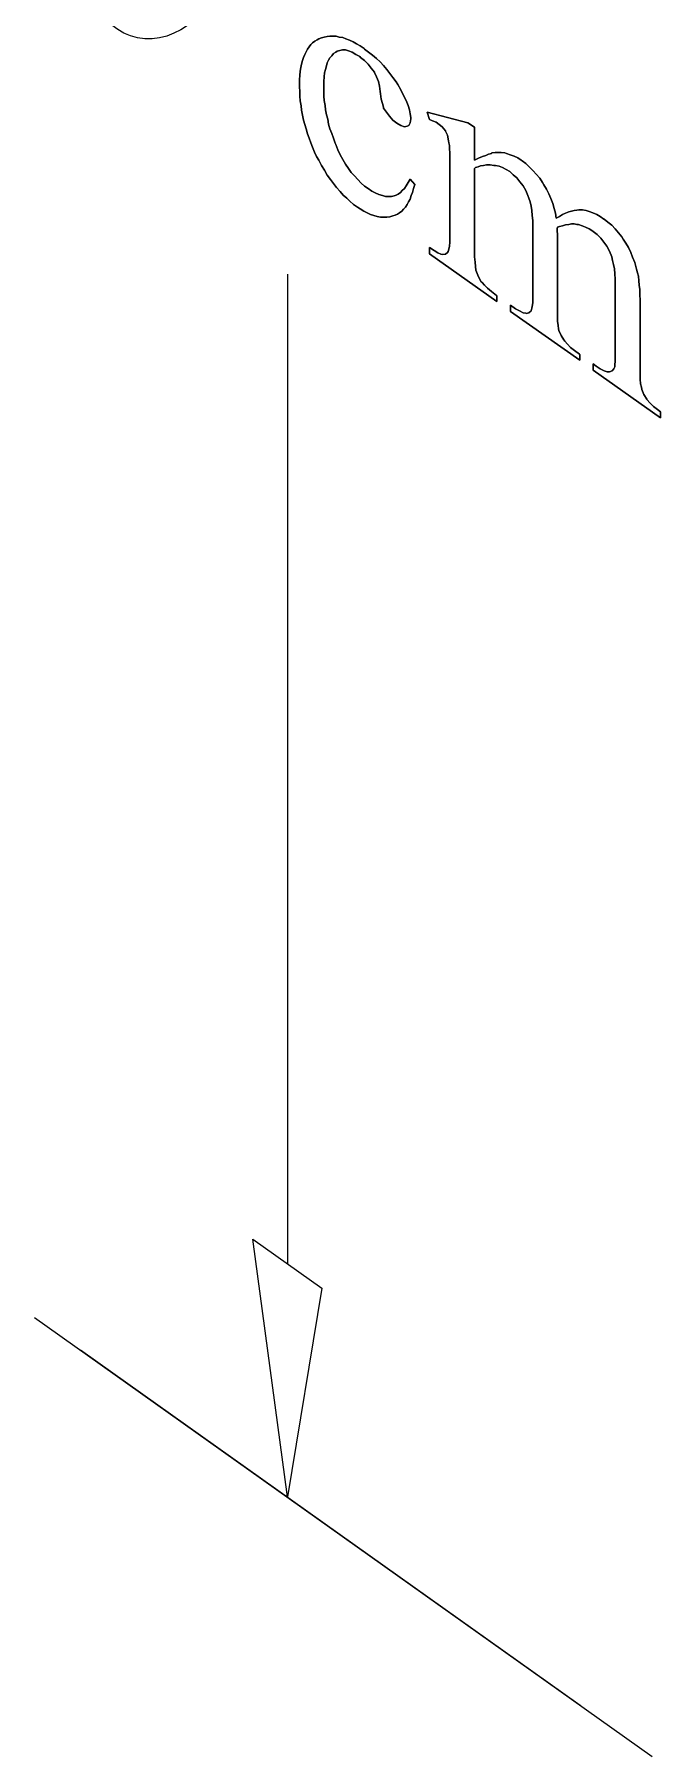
# Model space of a CAD drawing. Header units: inches. Extents: x -1482 to -895, y -39 to 122.
# Drawn here: x -1041.595 to -1041.25, y 23.675 to 24.623 of the extents above; entities that cross this region are included whole.
import ezdxf

# ---------------------------------------------------------------- set-up
doc = ezdxf.new("R2010")
doc.units = ezdxf.units.IN
doc.header["$MEASUREMENT"] = 0

msp = doc.modelspace()

# ---------------------------------------------------------------- linework, layer by layer
for p, q in [((-1041.44394, 24.61572), (-1041.44492, 24.6145)), ((-1041.44492, 24.6145), (-1041.44394, 24.61572)), ((-1041.44394, 24.61572), (-1041.44492, 24.6145)), ((-1041.44297, 24.61694), (-1041.44394, 24.61572)), ((-1041.44394, 24.61572), (-1041.44297, 24.61694)), ((-1041.44297, 24.61694), (-1041.44394, 24.61572)), ((-1041.44199, 24.61792), (-1041.44297, 24.61694)), ((-1041.44297, 24.61694), (-1041.44199, 24.61792)), ((-1041.44199, 24.61792), (-1041.44297, 24.61694)), ((-1041.44077, 24.6189), (-1041.44199, 24.61792)), ((-1041.44199, 24.61792), (-1041.44077, 24.6189)), ((-1041.44077, 24.6189), (-1041.44199, 24.61792)), ((-1041.43955, 24.61963), (-1041.44077, 24.6189)), ((-1041.44077, 24.6189), (-1041.43955, 24.61963)), ((-1041.43955, 24.61963), (-1041.44077, 24.6189)), ((-1041.43857, 24.62012), (-1041.43955, 24.61963)), ((-1041.43955, 24.61963), (-1041.43857, 24.62012)), ((-1041.43857, 24.62012), (-1041.43955, 24.61963)), ((-1041.4371, 24.62061), (-1041.43857, 24.62012)), ((-1041.43857, 24.62012), (-1041.4371, 24.62061)), ((-1041.4371, 24.62061), (-1041.43857, 24.62012)), ((-1041.43564, 24.62109), (-1041.4371, 24.62061)), ((-1041.4371, 24.62061), (-1041.43564, 24.62109)), ((-1041.43564, 24.62109), (-1041.4371, 24.62061)), ((-1041.43393, 24.62134), (-1041.43564, 24.62109)), ((-1041.43564, 24.62109), (-1041.43393, 24.62134)), ((-1041.43393, 24.62134), (-1041.43564, 24.62109)), ((-1041.43246, 24.62158), (-1041.43393, 24.62134)), ((-1041.43393, 24.62134), (-1041.43246, 24.62158)), ((-1041.43246, 24.62158), (-1041.43393, 24.62134)), ((-1041.43075, 24.62158), (-1041.43246, 24.62158)), ((-1041.43246, 24.62158), (-1041.43075, 24.62158)), ((-1041.43075, 24.62158), (-1041.43246, 24.62158)), ((-1041.42904, 24.62158), (-1041.43075, 24.62158)), ((-1041.43075, 24.62158), (-1041.42904, 24.62158)), ((-1041.42904, 24.62158), (-1041.43075, 24.62158)), ((-1041.42733, 24.62109), (-1041.42904, 24.62158)), ((-1041.42904, 24.62158), (-1041.42733, 24.62109)), ((-1041.42733, 24.62109), (-1041.42904, 24.62158)), ((-1041.42538, 24.62085), (-1041.42733, 24.62109)), ((-1041.42733, 24.62109), (-1041.42538, 24.62085)), ((-1041.42538, 24.62085), (-1041.42733, 24.62109)), ((-1041.42367, 24.62012), (-1041.42538, 24.62085)), ((-1041.42538, 24.62085), (-1041.42367, 24.62012)), ((-1041.42172, 24.61938), (-1041.42367, 24.62012)), ((-1041.42367, 24.62012), (-1041.42172, 24.61938)), ((-1041.41976, 24.61841), (-1041.42172, 24.61938)), ((-1041.42172, 24.61938), (-1041.41976, 24.61841)), ((-1041.41781, 24.61743), (-1041.41976, 24.61841)), ((-1041.41976, 24.61841), (-1041.41781, 24.61743)), ((-1041.41585, 24.61621), (-1041.41781, 24.61743)), ((-1041.41781, 24.61743), (-1041.41585, 24.61621)), ((-1041.41366, 24.61474), (-1041.41585, 24.61621)), ((-1041.41585, 24.61621), (-1041.41366, 24.61474)), ((-1041.4481, 24.60619), (-1041.44859, 24.60424)), ((-1041.44859, 24.60424), (-1041.4481, 24.60619)), ((-1041.44761, 24.60815), (-1041.4481, 24.60619)), ((-1041.4481, 24.60619), (-1041.44761, 24.60815)), ((-1041.44712, 24.60986), (-1041.44761, 24.60815)), ((-1041.44761, 24.60815), (-1041.44712, 24.60986)), ((-1041.44712, 24.60986), (-1041.44761, 24.60815)), ((-1041.44639, 24.61157), (-1041.44712, 24.60986)), ((-1041.44712, 24.60986), (-1041.44639, 24.61157)), ((-1041.44565, 24.61303), (-1041.44639, 24.61157)), ((-1041.44639, 24.61157), (-1041.44565, 24.61303)), ((-1041.44565, 24.61303), (-1041.44639, 24.61157)), ((-1041.44492, 24.6145), (-1041.44565, 24.61303)), ((-1041.44565, 24.61303), (-1041.44492, 24.6145)), ((-1041.44492, 24.6145), (-1041.44565, 24.61303)), ((-1041.43442, 24.60522), (-1041.43393, 24.60693)), ((-1041.43393, 24.60693), (-1041.43442, 24.60522)), ((-1041.43442, 24.60522), (-1041.43393, 24.60693)), ((-1041.43393, 24.60693), (-1041.4332, 24.60839)), ((-1041.4332, 24.60839), (-1041.43393, 24.60693)), ((-1041.43393, 24.60693), (-1041.4332, 24.60839)), ((-1041.4332, 24.60839), (-1041.43246, 24.60961)), ((-1041.43246, 24.60961), (-1041.4332, 24.60839)), ((-1041.4332, 24.60839), (-1041.43246, 24.60961)), ((-1041.43246, 24.60961), (-1041.43149, 24.61083)), ((-1041.43149, 24.61083), (-1041.43246, 24.60961)), ((-1041.43246, 24.60961), (-1041.43149, 24.61083)), ((-1041.43149, 24.61083), (-1041.43051, 24.61206)), ((-1041.43051, 24.61206), (-1041.43149, 24.61083)), ((-1041.43149, 24.61083), (-1041.43051, 24.61206)), ((-1041.43051, 24.61206), (-1041.42929, 24.61279)), ((-1041.42929, 24.61279), (-1041.43051, 24.61206)), ((-1041.43051, 24.61206), (-1041.42929, 24.61279)), ((-1041.42929, 24.61279), (-1041.42856, 24.61328)), ((-1041.42856, 24.61328), (-1041.42929, 24.61279)), ((-1041.42929, 24.61279), (-1041.42856, 24.61328)), ((-1041.42856, 24.61328), (-1041.42709, 24.61377)), ((-1041.42709, 24.61377), (-1041.42856, 24.61328)), ((-1041.42856, 24.61328), (-1041.42709, 24.61377)), ((-1041.42709, 24.61377), (-1041.42562, 24.61401)), ((-1041.42562, 24.61401), (-1041.42709, 24.61377)), ((-1041.42709, 24.61377), (-1041.42562, 24.61401)), ((-1041.42562, 24.61401), (-1041.42391, 24.61401)), ((-1041.42391, 24.61401), (-1041.42562, 24.61401)), ((-1041.42562, 24.61401), (-1041.42391, 24.61401)), ((-1041.42391, 24.61401), (-1041.4222, 24.61352)), ((-1041.4222, 24.61352), (-1041.42391, 24.61401)), ((-1041.42391, 24.61401), (-1041.4222, 24.61352)), ((-1041.4222, 24.61352), (-1041.42025, 24.61279)), ((-1041.42025, 24.61279), (-1041.4222, 24.61352)), ((-1041.42025, 24.61279), (-1041.4183, 24.61157)), ((-1041.4183, 24.61157), (-1041.42025, 24.61279)), ((-1041.4183, 24.61157), (-1041.4161, 24.61035)), ((-1041.4161, 24.61035), (-1041.4183, 24.61157)), ((-1041.4161, 24.61035), (-1041.41561, 24.60986)), ((-1041.41561, 24.60986), (-1041.4161, 24.61035)), ((-1041.4161, 24.61035), (-1041.41561, 24.60986)), ((-1041.41561, 24.60986), (-1041.41341, 24.60815)), ((-1041.41341, 24.60815), (-1041.41561, 24.60986)), ((-1041.41341, 24.6145), (-1041.41366, 24.61474)), ((-1041.41366, 24.61474), (-1041.41341, 24.6145)), ((-1041.41341, 24.6145), (-1041.41366, 24.61474)), ((-1041.41121, 24.61279), (-1041.41341, 24.6145)), ((-1041.41341, 24.6145), (-1041.41121, 24.61279)), ((-1041.41341, 24.60815), (-1041.41146, 24.60619)), ((-1041.41146, 24.60619), (-1041.41341, 24.60815)), ((-1041.41146, 24.60619), (-1041.40975, 24.604)), ((-1041.40975, 24.604), (-1041.41146, 24.60619)), ((-1041.40901, 24.61108), (-1041.41121, 24.61279)), ((-1041.41121, 24.61279), (-1041.40901, 24.61108)), ((-1041.40682, 24.60937), (-1041.40901, 24.61108)), ((-1041.40901, 24.61108), (-1041.40682, 24.60937)), ((-1041.40486, 24.60742), (-1041.40682, 24.60937)), ((-1041.40682, 24.60937), (-1041.40486, 24.60742)), ((-1041.40291, 24.60546), (-1041.40486, 24.60742)), ((-1041.40486, 24.60742), (-1041.40291, 24.60546)), ((-1041.4012, 24.60326), (-1041.40291, 24.60546)), ((-1041.40291, 24.60546), (-1041.4012, 24.60326)), ((-1041.44907, 24.59984), (-1041.44932, 24.59764)), ((-1041.44932, 24.59764), (-1041.44907, 24.59984)), ((-1041.44932, 24.59764), (-1041.44932, 24.59496)), ((-1041.44932, 24.59496), (-1041.44932, 24.59764)), ((-1041.44883, 24.60229), (-1041.44907, 24.59984)), ((-1041.44907, 24.59984), (-1041.44883, 24.60229)), ((-1041.44859, 24.60424), (-1041.44883, 24.60229)), ((-1041.44883, 24.60229), (-1041.44859, 24.60424)), ((-1041.44859, 24.60424), (-1041.44883, 24.60229)), ((-1041.43588, 24.59667), (-1041.43564, 24.59911)), ((-1041.43564, 24.59911), (-1041.43588, 24.59667)), ((-1041.43588, 24.59422), (-1041.43588, 24.59667)), ((-1041.43588, 24.59667), (-1041.43588, 24.59422)), ((-1041.43564, 24.59911), (-1041.43539, 24.60131)), ((-1041.43539, 24.60131), (-1041.43564, 24.59911)), ((-1041.43539, 24.60131), (-1041.43491, 24.60326)), ((-1041.43491, 24.60326), (-1041.43539, 24.60131)), ((-1041.43491, 24.60326), (-1041.43442, 24.60522)), ((-1041.43442, 24.60522), (-1041.43491, 24.60326)), ((-1041.40975, 24.604), (-1041.40804, 24.6018)), ((-1041.40804, 24.6018), (-1041.40975, 24.604)), ((-1041.40804, 24.6018), (-1041.40804, 24.60155)), ((-1041.40804, 24.60155), (-1041.40804, 24.6018)), ((-1041.40804, 24.6018), (-1041.40804, 24.60155)), ((-1041.40804, 24.60155), (-1041.40682, 24.59911)), ((-1041.40682, 24.59911), (-1041.40804, 24.60155)), ((-1041.40682, 24.59911), (-1041.40584, 24.59667)), ((-1041.40584, 24.59667), (-1041.40682, 24.59911)), ((-1041.40584, 24.59667), (-1041.40511, 24.59398)), ((-1041.40511, 24.59398), (-1041.40584, 24.59667)), ((-1041.39949, 24.60106), (-1041.4012, 24.60326)), ((-1041.4012, 24.60326), (-1041.39949, 24.60106)), ((-1041.39778, 24.59887), (-1041.39949, 24.60106)), ((-1041.39949, 24.60106), (-1041.39778, 24.59887)), ((-1041.39607, 24.59642), (-1041.39778, 24.59887)), ((-1041.39778, 24.59887), (-1041.39607, 24.59642)), ((-1041.39509, 24.59496), (-1041.39607, 24.59642)), ((-1041.39607, 24.59642), (-1041.39509, 24.59496)), ((-1041.44932, 24.59496), (-1041.44932, 24.59374)), ((-1041.44932, 24.59374), (-1041.44932, 24.59496)), ((-1041.44932, 24.59496), (-1041.44932, 24.59374)), ((-1041.44932, 24.59374), (-1041.44907, 24.59105)), ((-1041.44907, 24.59105), (-1041.44932, 24.59374)), ((-1041.44907, 24.59105), (-1041.44907, 24.58861)), ((-1041.44907, 24.58861), (-1041.44907, 24.59105)), ((-1041.44907, 24.58861), (-1041.44883, 24.58592)), ((-1041.44883, 24.58592), (-1041.44907, 24.58861)), ((-1041.43588, 24.59349), (-1041.43588, 24.59422)), ((-1041.43588, 24.59422), (-1041.43588, 24.59349)), ((-1041.43588, 24.59349), (-1041.43588, 24.59422)), ((-1041.43588, 24.59105), (-1041.43588, 24.59349)), ((-1041.43588, 24.59349), (-1041.43588, 24.59105)), ((-1041.43588, 24.58861), (-1041.43588, 24.59105)), ((-1041.43588, 24.59105), (-1041.43588, 24.58861)), ((-1041.43564, 24.58616), (-1041.43588, 24.58861)), ((-1041.43588, 24.58861), (-1041.43564, 24.58616)), ((-1041.40511, 24.59398), (-1041.40486, 24.59105)), ((-1041.40486, 24.59105), (-1041.40511, 24.59398)), ((-1041.40486, 24.59105), (-1041.40462, 24.58983)), ((-1041.40462, 24.58983), (-1041.40486, 24.59105)), ((-1041.40486, 24.59105), (-1041.40462, 24.58983)), ((-1041.40462, 24.58983), (-1041.40437, 24.5869)), ((-1041.40437, 24.5869), (-1041.40462, 24.58983)), ((-1041.40437, 24.5869), (-1041.40364, 24.58445)), ((-1041.40364, 24.58445), (-1041.40437, 24.5869)), ((-1041.39338, 24.59203), (-1041.39509, 24.59496)), ((-1041.39509, 24.59496), (-1041.39338, 24.59203)), ((-1041.39192, 24.58885), (-1041.39338, 24.59203)), ((-1041.39338, 24.59203), (-1041.39192, 24.58885)), ((-1041.39045, 24.58616), (-1041.39192, 24.58885)), ((-1041.39192, 24.58885), (-1041.39045, 24.58616)), ((-1041.44883, 24.58592), (-1041.44834, 24.58323)), ((-1041.44834, 24.58323), (-1041.44883, 24.58592)), ((-1041.44834, 24.58323), (-1041.4481, 24.58079)), ((-1041.4481, 24.58079), (-1041.44834, 24.58323)), ((-1041.4481, 24.58079), (-1041.44761, 24.5781)), ((-1041.44761, 24.5781), (-1041.4481, 24.58079)), ((-1041.44761, 24.5781), (-1041.44712, 24.57542)), ((-1041.44712, 24.57542), (-1041.44761, 24.5781)), ((-1041.43515, 24.58348), (-1041.43564, 24.58616)), ((-1041.43564, 24.58616), (-1041.43515, 24.58348)), ((-1041.43491, 24.58103), (-1041.43515, 24.58348)), ((-1041.43515, 24.58348), (-1041.43491, 24.58103)), ((-1041.43442, 24.57835), (-1041.43491, 24.58103)), ((-1041.43491, 24.58103), (-1041.43442, 24.57835)), ((-1041.43368, 24.57591), (-1041.43442, 24.57835)), ((-1041.43442, 24.57835), (-1041.43368, 24.57591)), ((-1041.40364, 24.58445), (-1041.40291, 24.5825)), ((-1041.40291, 24.5825), (-1041.40364, 24.58445)), ((-1041.40291, 24.5825), (-1041.40291, 24.58201)), ((-1041.40291, 24.58201), (-1041.40291, 24.5825)), ((-1041.40291, 24.5825), (-1041.40291, 24.58201)), ((-1041.40291, 24.58201), (-1041.40144, 24.57981)), ((-1041.40144, 24.57981), (-1041.40291, 24.58201)), ((-1041.40144, 24.57981), (-1041.39973, 24.57761)), ((-1041.39973, 24.57761), (-1041.40144, 24.57981)), ((-1041.39973, 24.57761), (-1041.39778, 24.57542)), ((-1041.39778, 24.57542), (-1041.39973, 24.57761)), ((-1041.38947, 24.58348), (-1041.39045, 24.58616)), ((-1041.39045, 24.58616), (-1041.38947, 24.58348)), ((-1041.38874, 24.58103), (-1041.38947, 24.58348)), ((-1041.38947, 24.58348), (-1041.38874, 24.58103)), ((-1041.38825, 24.57884), (-1041.38874, 24.58103)), ((-1041.38874, 24.58103), (-1041.38825, 24.57884)), ((-1041.38801, 24.57688), (-1041.38825, 24.57884)), ((-1041.38825, 24.57884), (-1041.38801, 24.57688)), ((-1041.38801, 24.57688), (-1041.38825, 24.57884)), ((-1041.3565, 24.57395), (-1041.37897, 24.57981)), ((-1041.37897, 24.57981), (-1041.3565, 24.57395)), ((-1041.37775, 24.57566), (-1041.37897, 24.57981)), ((-1041.37897, 24.57981), (-1041.37775, 24.57566)), ((-1041.44712, 24.57542), (-1041.44639, 24.57297)), ((-1041.44639, 24.57297), (-1041.44712, 24.57542)), ((-1041.44639, 24.57297), (-1041.44565, 24.57053)), ((-1041.44565, 24.57053), (-1041.44639, 24.57297)), ((-1041.44565, 24.57053), (-1041.44492, 24.56784)), ((-1041.44492, 24.56784), (-1041.44565, 24.57053)), ((-1041.44492, 24.56784), (-1041.44394, 24.5654)), ((-1041.44394, 24.5654), (-1041.44492, 24.56784)), ((-1041.4332, 24.57322), (-1041.43368, 24.57591)), ((-1041.43368, 24.57591), (-1041.4332, 24.57322)), ((-1041.43246, 24.57053), (-1041.4332, 24.57322)), ((-1041.4332, 24.57322), (-1041.43246, 24.57053)), ((-1041.43149, 24.56809), (-1041.43246, 24.57053)), ((-1041.43246, 24.57053), (-1041.43149, 24.56809)), ((-1041.43051, 24.5654), (-1041.43149, 24.56809)), ((-1041.43149, 24.56809), (-1041.43051, 24.5654)), ((-1041.39778, 24.57542), (-1041.39558, 24.57371)), ((-1041.39558, 24.57371), (-1041.39778, 24.57542)), ((-1041.39558, 24.57371), (-1041.39558, 24.57371)), ((-1041.39558, 24.57371), (-1041.39558, 24.57371)), ((-1041.39558, 24.57371), (-1041.39338, 24.57249)), ((-1041.39338, 24.57249), (-1041.39558, 24.57371)), ((-1041.39338, 24.57249), (-1041.39143, 24.57175)), ((-1041.39143, 24.57175), (-1041.39338, 24.57249)), ((-1041.39143, 24.57175), (-1041.38996, 24.572)), ((-1041.38996, 24.572), (-1041.39143, 24.57175)), ((-1041.39143, 24.57175), (-1041.38996, 24.572)), ((-1041.38996, 24.572), (-1041.38898, 24.57249)), ((-1041.38898, 24.57249), (-1041.38996, 24.572)), ((-1041.38996, 24.572), (-1041.38898, 24.57249)), ((-1041.38898, 24.57249), (-1041.38825, 24.57395)), ((-1041.38825, 24.57395), (-1041.38898, 24.57249)), ((-1041.38898, 24.57249), (-1041.38825, 24.57395)), ((-1041.38825, 24.57395), (-1041.38801, 24.57615)), ((-1041.38801, 24.57615), (-1041.38825, 24.57395)), ((-1041.38801, 24.57615), (-1041.38801, 24.57688)), ((-1041.38801, 24.57688), (-1041.38801, 24.57615)), ((-1041.38801, 24.57615), (-1041.38801, 24.57688)), ((-1041.37775, 24.57566), (-1041.37604, 24.57493)), ((-1041.37604, 24.57493), (-1041.37775, 24.57566)), ((-1041.37604, 24.57493), (-1041.37408, 24.5742)), ((-1041.37408, 24.5742), (-1041.37604, 24.57493)), ((-1041.37408, 24.5742), (-1041.37238, 24.57297)), ((-1041.37238, 24.57297), (-1041.37408, 24.5742)), ((-1041.37238, 24.57297), (-1041.37067, 24.57175)), ((-1041.37067, 24.57175), (-1041.37238, 24.57297)), ((-1041.37067, 24.57175), (-1041.36896, 24.56955)), ((-1041.36896, 24.56955), (-1041.37067, 24.57175)), ((-1041.36896, 24.56955), (-1041.36896, 24.56931)), ((-1041.36896, 24.56931), (-1041.36896, 24.56955)), ((-1041.36896, 24.56955), (-1041.36896, 24.56931)), ((-1041.36896, 24.56931), (-1041.36773, 24.56711)), ((-1041.36773, 24.56711), (-1041.36896, 24.56931)), ((-1041.35283, 24.57151), (-1041.3565, 24.57395)), ((-1041.3565, 24.57395), (-1041.35283, 24.57151)), ((-1041.35283, 24.55343), (-1041.35283, 24.57151)), ((-1041.35283, 24.57151), (-1041.35283, 24.55343)), ((-1041.44394, 24.5654), (-1041.44297, 24.56296)), ((-1041.44297, 24.56296), (-1041.44394, 24.5654)), ((-1041.44297, 24.56296), (-1041.44199, 24.56052)), ((-1041.44199, 24.56052), (-1041.44297, 24.56296)), ((-1041.44199, 24.56052), (-1041.44101, 24.55783)), ((-1041.44101, 24.55783), (-1041.44199, 24.56052)), ((-1041.42953, 24.56271), (-1041.43051, 24.5654)), ((-1041.43051, 24.5654), (-1041.42953, 24.56271)), ((-1041.42929, 24.56198), (-1041.42953, 24.56271)), ((-1041.42953, 24.56271), (-1041.42929, 24.56198)), ((-1041.42929, 24.56198), (-1041.42953, 24.56271)), ((-1041.42807, 24.55905), (-1041.42929, 24.56198)), ((-1041.42929, 24.56198), (-1041.42807, 24.55905)), ((-1041.42685, 24.55636), (-1041.42807, 24.55905)), ((-1041.42807, 24.55905), (-1041.42685, 24.55636)), ((-1041.36773, 24.56711), (-1041.36725, 24.56394)), ((-1041.36725, 24.56394), (-1041.36773, 24.56711)), ((-1041.36725, 24.56394), (-1041.367, 24.56296)), ((-1041.367, 24.56296), (-1041.36725, 24.56394)), ((-1041.36725, 24.56394), (-1041.367, 24.56296)), ((-1041.367, 24.56296), (-1041.36676, 24.56149)), ((-1041.36676, 24.56149), (-1041.367, 24.56296)), ((-1041.367, 24.56296), (-1041.36676, 24.56149)), ((-1041.36676, 24.56149), (-1041.36676, 24.55954)), ((-1041.36676, 24.55954), (-1041.36676, 24.56149)), ((-1041.36676, 24.56149), (-1041.36676, 24.55954)), ((-1041.36676, 24.55954), (-1041.36651, 24.55734)), ((-1041.36651, 24.55734), (-1041.36676, 24.55954)), ((-1041.44101, 24.55783), (-1041.43979, 24.55539)), ((-1041.43979, 24.55539), (-1041.44101, 24.55783)), ((-1041.43979, 24.55539), (-1041.43857, 24.55343)), ((-1041.43857, 24.55343), (-1041.43979, 24.55539)), ((-1041.43857, 24.55343), (-1041.4371, 24.5505)), ((-1041.4371, 24.5505), (-1041.43857, 24.55343)), ((-1041.4371, 24.5505), (-1041.43539, 24.54781)), ((-1041.43539, 24.54781), (-1041.4371, 24.5505)), ((-1041.42538, 24.55368), (-1041.42685, 24.55636)), ((-1041.42685, 24.55636), (-1041.42538, 24.55368)), ((-1041.42391, 24.55123), (-1041.42538, 24.55368)), ((-1041.42538, 24.55368), (-1041.42391, 24.55123)), ((-1041.4222, 24.54879), (-1041.42391, 24.55123)), ((-1041.42391, 24.55123), (-1041.4222, 24.54879)), ((-1041.42074, 24.54659), (-1041.4222, 24.54879)), ((-1041.4222, 24.54879), (-1041.42074, 24.54659)), ((-1041.36651, 24.55734), (-1041.36651, 24.5549)), ((-1041.36651, 24.5549), (-1041.36651, 24.55734)), ((-1041.36651, 24.5549), (-1041.36651, 24.55197)), ((-1041.36651, 24.55197), (-1041.36651, 24.5549)), ((-1041.36651, 24.55197), (-1041.36651, 24.54879)), ((-1041.36651, 24.54879), (-1041.36651, 24.55197)), ((-1041.36651, 24.54879), (-1041.36651, 24.54537)), ((-1041.36651, 24.54537), (-1041.36651, 24.54879)), ((-1041.35064, 24.55441), (-1041.35283, 24.55343)), ((-1041.35283, 24.55343), (-1041.35064, 24.55441)), ((-1041.35283, 24.55343), (-1041.35283, 24.55343)), ((-1041.35283, 24.54879), (-1041.35235, 24.54928)), ((-1041.35235, 24.54928), (-1041.35283, 24.54879)), ((-1041.35283, 24.54879), (-1041.35235, 24.54928)), ((-1041.35283, 24.50336), (-1041.35283, 24.54879)), ((-1041.35283, 24.54879), (-1041.35283, 24.50336)), ((-1041.35235, 24.54928), (-1041.35088, 24.54977)), ((-1041.35088, 24.54977), (-1041.35235, 24.54928)), ((-1041.35235, 24.54928), (-1041.35088, 24.54977)), ((-1041.35088, 24.54977), (-1041.34966, 24.55026)), ((-1041.34966, 24.55026), (-1041.35088, 24.54977)), ((-1041.35088, 24.54977), (-1041.34966, 24.55026)), ((-1041.34844, 24.55539), (-1041.35064, 24.55441)), ((-1041.35064, 24.55441), (-1041.34844, 24.55539)), ((-1041.34966, 24.55026), (-1041.34795, 24.5505)), ((-1041.34795, 24.5505), (-1041.34966, 24.55026)), ((-1041.34966, 24.55026), (-1041.34795, 24.5505)), ((-1041.34673, 24.55588), (-1041.34844, 24.55539)), ((-1041.34844, 24.55539), (-1041.34673, 24.55588)), ((-1041.34673, 24.55588), (-1041.34844, 24.55539)), ((-1041.34795, 24.5505), (-1041.34624, 24.55075)), ((-1041.34624, 24.55075), (-1041.34795, 24.5505)), ((-1041.34795, 24.5505), (-1041.34624, 24.55075)), ((-1041.34526, 24.55661), (-1041.34673, 24.55588)), ((-1041.34673, 24.55588), (-1041.34526, 24.55661)), ((-1041.34526, 24.55661), (-1041.34673, 24.55588)), ((-1041.34624, 24.55075), (-1041.34428, 24.55075)), ((-1041.34428, 24.55075), (-1041.34624, 24.55075)), ((-1041.34624, 24.55075), (-1041.34428, 24.55075)), ((-1041.34428, 24.55685), (-1041.34526, 24.55661)), ((-1041.34526, 24.55661), (-1041.34428, 24.55685)), ((-1041.34428, 24.55685), (-1041.34526, 24.55661)), ((-1041.34355, 24.5571), (-1041.34428, 24.55685)), ((-1041.34428, 24.55685), (-1041.34355, 24.5571)), ((-1041.34355, 24.5571), (-1041.34428, 24.55685)), ((-1041.34428, 24.55075), (-1041.34233, 24.5505)), ((-1041.34233, 24.5505), (-1041.34428, 24.55075)), ((-1041.34428, 24.55075), (-1041.34233, 24.5505)), ((-1041.34331, 24.55734), (-1041.34355, 24.5571)), ((-1041.34355, 24.5571), (-1041.34331, 24.55734)), ((-1041.34331, 24.55734), (-1041.34355, 24.5571)), ((-1041.3416, 24.55759), (-1041.34331, 24.55734)), ((-1041.34331, 24.55734), (-1041.3416, 24.55759)), ((-1041.3416, 24.55759), (-1041.34331, 24.55734)), ((-1041.34233, 24.5505), (-1041.34135, 24.5505)), ((-1041.34135, 24.5505), (-1041.34233, 24.5505)), ((-1041.34233, 24.5505), (-1041.34135, 24.5505)), ((-1041.33989, 24.55759), (-1041.3416, 24.55759)), ((-1041.3416, 24.55759), (-1041.33989, 24.55759)), ((-1041.33989, 24.55759), (-1041.3416, 24.55759)), ((-1041.34135, 24.5505), (-1041.3394, 24.55001)), ((-1041.3394, 24.55001), (-1041.34135, 24.5505)), ((-1041.33818, 24.55759), (-1041.33989, 24.55759)), ((-1041.33989, 24.55759), (-1041.33818, 24.55759)), ((-1041.33818, 24.55759), (-1041.33989, 24.55759)), ((-1041.3394, 24.55001), (-1041.33745, 24.54928)), ((-1041.33745, 24.54928), (-1041.3394, 24.55001)), ((-1041.33622, 24.55734), (-1041.33818, 24.55759)), ((-1041.33818, 24.55759), (-1041.33622, 24.55734)), ((-1041.33622, 24.55734), (-1041.33818, 24.55759)), ((-1041.33745, 24.54928), (-1041.33549, 24.5483)), ((-1041.33549, 24.5483), (-1041.33745, 24.54928)), ((-1041.33525, 24.5571), (-1041.33622, 24.55734)), ((-1041.33622, 24.55734), (-1041.33525, 24.5571)), ((-1041.33525, 24.5571), (-1041.33622, 24.55734)), ((-1041.33329, 24.55636), (-1041.33525, 24.5571)), ((-1041.33525, 24.5571), (-1041.33329, 24.55636)), ((-1041.33109, 24.55563), (-1041.33329, 24.55636)), ((-1041.33329, 24.55636), (-1041.33109, 24.55563)), ((-1041.32914, 24.55465), (-1041.33109, 24.55563)), ((-1041.33109, 24.55563), (-1041.32914, 24.55465)), ((-1041.32719, 24.55343), (-1041.32914, 24.55465)), ((-1041.32914, 24.55465), (-1041.32719, 24.55343)), ((-1041.3267, 24.55294), (-1041.32719, 24.55343)), ((-1041.32719, 24.55343), (-1041.3267, 24.55294)), ((-1041.3267, 24.55294), (-1041.32719, 24.55343)), ((-1041.32474, 24.55148), (-1041.3267, 24.55294)), ((-1041.3267, 24.55294), (-1041.32474, 24.55148)), ((-1041.32255, 24.54952), (-1041.32474, 24.55148)), ((-1041.32474, 24.55148), (-1041.32255, 24.54952)), ((-1041.32059, 24.54757), (-1041.32255, 24.54952)), ((-1041.32255, 24.54952), (-1041.32059, 24.54757)), ((-1041.43539, 24.54781), (-1041.43393, 24.54513)), ((-1041.43393, 24.54513), (-1041.43539, 24.54781)), ((-1041.43393, 24.54513), (-1041.43222, 24.54269)), ((-1041.43222, 24.54269), (-1041.43393, 24.54513)), ((-1041.43222, 24.54269), (-1041.43051, 24.54049)), ((-1041.43051, 24.54049), (-1041.43222, 24.54269)), ((-1041.43051, 24.54049), (-1041.4288, 24.53829)), ((-1041.4288, 24.53829), (-1041.43051, 24.54049)), ((-1041.41903, 24.54464), (-1041.42074, 24.54659)), ((-1041.42074, 24.54659), (-1041.41903, 24.54464)), ((-1041.41708, 24.54269), (-1041.41903, 24.54464)), ((-1041.41903, 24.54464), (-1041.41708, 24.54269)), ((-1041.41537, 24.54073), (-1041.41708, 24.54269)), ((-1041.41708, 24.54269), (-1041.41537, 24.54073)), ((-1041.41341, 24.53902), (-1041.41537, 24.54073)), ((-1041.41537, 24.54073), (-1041.41341, 24.53902)), ((-1041.39045, 24.53927), (-1041.39143, 24.5378)), ((-1041.39143, 24.5378), (-1041.39045, 24.53927)), ((-1041.38947, 24.54098), (-1041.39045, 24.53927)), ((-1041.39045, 24.53927), (-1041.38947, 24.54098)), ((-1041.38825, 24.54293), (-1041.38947, 24.54098)), ((-1041.38947, 24.54098), (-1041.38825, 24.54293)), ((-1041.38581, 24.54), (-1041.38825, 24.54293)), ((-1041.38825, 24.54293), (-1041.38581, 24.54)), ((-1041.38825, 24.54293), (-1041.38825, 24.54293)), ((-1041.38654, 24.5378), (-1041.38581, 24.54)), ((-1041.38581, 24.54), (-1041.38654, 24.5378)), ((-1041.38581, 24.54), (-1041.38581, 24.54)), ((-1041.36651, 24.54537), (-1041.36651, 24.51313)), ((-1041.36651, 24.51313), (-1041.36651, 24.54537)), ((-1041.33549, 24.5483), (-1041.33354, 24.54708)), ((-1041.33354, 24.54708), (-1041.33549, 24.5483)), ((-1041.33354, 24.54708), (-1041.33158, 24.54537)), ((-1041.33158, 24.54537), (-1041.33354, 24.54708)), ((-1041.33158, 24.54537), (-1041.32963, 24.54366)), ((-1041.32963, 24.54366), (-1041.33158, 24.54537)), ((-1041.32963, 24.54366), (-1041.32792, 24.54146)), ((-1041.32792, 24.54146), (-1041.32963, 24.54366)), ((-1041.32792, 24.54146), (-1041.32621, 24.53927)), ((-1041.32621, 24.53927), (-1041.32792, 24.54146)), ((-1041.32621, 24.53927), (-1041.32474, 24.53658)), ((-1041.32474, 24.53658), (-1041.32621, 24.53927)), ((-1041.31888, 24.54562), (-1041.32059, 24.54757)), ((-1041.32059, 24.54757), (-1041.31888, 24.54562)), ((-1041.31693, 24.54342), (-1041.31888, 24.54562)), ((-1041.31888, 24.54562), (-1041.31693, 24.54342)), ((-1041.31546, 24.54098), (-1041.31693, 24.54342)), ((-1041.31693, 24.54342), (-1041.31546, 24.54098)), ((-1041.31473, 24.53975), (-1041.31546, 24.54098)), ((-1041.31546, 24.54098), (-1041.31473, 24.53975)), ((-1041.31473, 24.53975), (-1041.31546, 24.54098)), ((-1041.31326, 24.53731), (-1041.31473, 24.53975)), ((-1041.31473, 24.53975), (-1041.31326, 24.53731)), ((-1041.4288, 24.53829), (-1041.42685, 24.53609)), ((-1041.42685, 24.53609), (-1041.4288, 24.53829)), ((-1041.42685, 24.53609), (-1041.42514, 24.53414)), ((-1041.42514, 24.53414), (-1041.42685, 24.53609)), ((-1041.42514, 24.53414), (-1041.42318, 24.53243)), ((-1041.42318, 24.53243), (-1041.42514, 24.53414)), ((-1041.42318, 24.53243), (-1041.42147, 24.53072)), ((-1041.42147, 24.53072), (-1041.42318, 24.53243)), ((-1041.42147, 24.53072), (-1041.41952, 24.52901)), ((-1041.41952, 24.52901), (-1041.42147, 24.53072)), ((-1041.41146, 24.5378), (-1041.41341, 24.53902)), ((-1041.41341, 24.53902), (-1041.41146, 24.5378)), ((-1041.4095, 24.53633), (-1041.41146, 24.5378)), ((-1041.41146, 24.5378), (-1041.4095, 24.53633)), ((-1041.40755, 24.53536), (-1041.4095, 24.53633)), ((-1041.4095, 24.53633), (-1041.40755, 24.53536)), ((-1041.40559, 24.53438), (-1041.40755, 24.53536)), ((-1041.40755, 24.53536), (-1041.40559, 24.53438)), ((-1041.40364, 24.53389), (-1041.40559, 24.53438)), ((-1041.40559, 24.53438), (-1041.40364, 24.53389)), ((-1041.40193, 24.5334), (-1041.40364, 24.53389)), ((-1041.40364, 24.53389), (-1041.40193, 24.5334)), ((-1041.40193, 24.5334), (-1041.40364, 24.53389)), ((-1041.40022, 24.5334), (-1041.40193, 24.5334)), ((-1041.40193, 24.5334), (-1041.40022, 24.5334)), ((-1041.40022, 24.5334), (-1041.40193, 24.5334)), ((-1041.39851, 24.5334), (-1041.40022, 24.5334)), ((-1041.40022, 24.5334), (-1041.39851, 24.5334)), ((-1041.39851, 24.5334), (-1041.40022, 24.5334)), ((-1041.39705, 24.53365), (-1041.39851, 24.5334)), ((-1041.39851, 24.5334), (-1041.39705, 24.53365)), ((-1041.39705, 24.53365), (-1041.39851, 24.5334)), ((-1041.39607, 24.53414), (-1041.39705, 24.53365)), ((-1041.39705, 24.53365), (-1041.39607, 24.53414)), ((-1041.39607, 24.53414), (-1041.39705, 24.53365)), ((-1041.39485, 24.53462), (-1041.39607, 24.53414)), ((-1041.39607, 24.53414), (-1041.39485, 24.53462)), ((-1041.39485, 24.53462), (-1041.39607, 24.53414)), ((-1041.39363, 24.5356), (-1041.39485, 24.53462)), ((-1041.39485, 24.53462), (-1041.39363, 24.5356)), ((-1041.39363, 24.5356), (-1041.39485, 24.53462)), ((-1041.39265, 24.53658), (-1041.39363, 24.5356)), ((-1041.39363, 24.5356), (-1041.39265, 24.53658)), ((-1041.39265, 24.53658), (-1041.39363, 24.5356)), ((-1041.39143, 24.5378), (-1041.39265, 24.53658)), ((-1041.39265, 24.53658), (-1041.39143, 24.5378)), ((-1041.38996, 24.52901), (-1041.38923, 24.53047)), ((-1041.38923, 24.53047), (-1041.38996, 24.52901)), ((-1041.38996, 24.52901), (-1041.38923, 24.53047)), ((-1041.38923, 24.53047), (-1041.38825, 24.53194)), ((-1041.38825, 24.53194), (-1041.38923, 24.53047)), ((-1041.38825, 24.53194), (-1041.38776, 24.53389)), ((-1041.38776, 24.53389), (-1041.38825, 24.53194)), ((-1041.38776, 24.53389), (-1041.38703, 24.5356)), ((-1041.38703, 24.5356), (-1041.38776, 24.53389)), ((-1041.38703, 24.5356), (-1041.38654, 24.5378)), ((-1041.38654, 24.5378), (-1041.38703, 24.5356)), ((-1041.32474, 24.53658), (-1041.32352, 24.53389)), ((-1041.32352, 24.53389), (-1041.32474, 24.53658)), ((-1041.32352, 24.53389), (-1041.32303, 24.53243)), ((-1041.32303, 24.53243), (-1041.32352, 24.53389)), ((-1041.32352, 24.53389), (-1041.32303, 24.53243)), ((-1041.32303, 24.53243), (-1041.3223, 24.53047)), ((-1041.3223, 24.53047), (-1041.32303, 24.53243)), ((-1041.3223, 24.53047), (-1041.32181, 24.52803)), ((-1041.32181, 24.52803), (-1041.3223, 24.53047)), ((-1041.31204, 24.53487), (-1041.31326, 24.53731)), ((-1041.31326, 24.53731), (-1041.31204, 24.53487)), ((-1041.31082, 24.53218), (-1041.31204, 24.53487)), ((-1041.31204, 24.53487), (-1041.31082, 24.53218)), ((-1041.30984, 24.5295), (-1041.31082, 24.53218)), ((-1041.31082, 24.53218), (-1041.30984, 24.5295)), ((-1041.41952, 24.52901), (-1041.41732, 24.52754)), ((-1041.41732, 24.52754), (-1041.41952, 24.52901)), ((-1041.41732, 24.52754), (-1041.41585, 24.52656)), ((-1041.41585, 24.52656), (-1041.41732, 24.52754)), ((-1041.41585, 24.52656), (-1041.4139, 24.52534)), ((-1041.4139, 24.52534), (-1041.41585, 24.52656)), ((-1041.4139, 24.52534), (-1041.41195, 24.52437)), ((-1041.41195, 24.52437), (-1041.4139, 24.52534)), ((-1041.41195, 24.52437), (-1041.41024, 24.52339)), ((-1041.41024, 24.52339), (-1041.41195, 24.52437)), ((-1041.41024, 24.52339), (-1041.40828, 24.5229)), ((-1041.40828, 24.5229), (-1041.41024, 24.52339)), ((-1041.40828, 24.5229), (-1041.40657, 24.52241)), ((-1041.40657, 24.52241), (-1041.40828, 24.5229)), ((-1041.40828, 24.5229), (-1041.40657, 24.52241)), ((-1041.40657, 24.52241), (-1041.40462, 24.52192)), ((-1041.40462, 24.52192), (-1041.40657, 24.52241)), ((-1041.40462, 24.52192), (-1041.40291, 24.52192)), ((-1041.40291, 24.52192), (-1041.40462, 24.52192)), ((-1041.40462, 24.52192), (-1041.40291, 24.52192)), ((-1041.40291, 24.52192), (-1041.4012, 24.52192)), ((-1041.4012, 24.52192), (-1041.40291, 24.52192)), ((-1041.40291, 24.52192), (-1041.4012, 24.52192)), ((-1041.4012, 24.52192), (-1041.39949, 24.52217)), ((-1041.39949, 24.52217), (-1041.4012, 24.52192)), ((-1041.4012, 24.52192), (-1041.39949, 24.52217)), ((-1041.39949, 24.52217), (-1041.39778, 24.52266)), ((-1041.39778, 24.52266), (-1041.39949, 24.52217)), ((-1041.39949, 24.52217), (-1041.39778, 24.52266)), ((-1041.39778, 24.52266), (-1041.39656, 24.52314)), ((-1041.39656, 24.52314), (-1041.39778, 24.52266)), ((-1041.39778, 24.52266), (-1041.39656, 24.52314)), ((-1041.39656, 24.52314), (-1041.39534, 24.52363)), ((-1041.39534, 24.52363), (-1041.39656, 24.52314)), ((-1041.39656, 24.52314), (-1041.39534, 24.52363)), ((-1041.39534, 24.52363), (-1041.39411, 24.52437)), ((-1041.39411, 24.52437), (-1041.39534, 24.52363)), ((-1041.39534, 24.52363), (-1041.39411, 24.52437)), ((-1041.39411, 24.52437), (-1041.39289, 24.52534)), ((-1041.39289, 24.52534), (-1041.39411, 24.52437)), ((-1041.39411, 24.52437), (-1041.39289, 24.52534)), ((-1041.39289, 24.52534), (-1041.39192, 24.52632)), ((-1041.39192, 24.52632), (-1041.39289, 24.52534)), ((-1041.39289, 24.52534), (-1041.39192, 24.52632)), ((-1041.39192, 24.52632), (-1041.39094, 24.52754)), ((-1041.39094, 24.52754), (-1041.39192, 24.52632)), ((-1041.39192, 24.52632), (-1041.39094, 24.52754)), ((-1041.39094, 24.52754), (-1041.38996, 24.52901)), ((-1041.38996, 24.52901), (-1041.39094, 24.52754)), ((-1041.32181, 24.52803), (-1041.32132, 24.52559)), ((-1041.32132, 24.52559), (-1041.32181, 24.52803)), ((-1041.32132, 24.52559), (-1041.32108, 24.5229)), ((-1041.32108, 24.5229), (-1041.32132, 24.52559)), ((-1041.32108, 24.5229), (-1041.32084, 24.52021)), ((-1041.32084, 24.52021), (-1041.32108, 24.5229)), ((-1041.32084, 24.52021), (-1041.32084, 24.51704)), ((-1041.32084, 24.51704), (-1041.32084, 24.52021)), ((-1041.30911, 24.52681), (-1041.30984, 24.5295)), ((-1041.30984, 24.5295), (-1041.30911, 24.52681)), ((-1041.30838, 24.52412), (-1041.30911, 24.52681)), ((-1041.30911, 24.52681), (-1041.30838, 24.52412)), ((-1041.30789, 24.52143), (-1041.30838, 24.52412)), ((-1041.30838, 24.52412), (-1041.30789, 24.52143)), ((-1041.30618, 24.52241), (-1041.30789, 24.52143)), ((-1041.30789, 24.52143), (-1041.30618, 24.52241)), ((-1041.30447, 24.52339), (-1041.30618, 24.52241)), ((-1041.30618, 24.52241), (-1041.30447, 24.52339)), ((-1041.30276, 24.52412), (-1041.30447, 24.52339)), ((-1041.30447, 24.52339), (-1041.30276, 24.52412)), ((-1041.30105, 24.52485), (-1041.30276, 24.52412)), ((-1041.30276, 24.52412), (-1041.30105, 24.52485)), ((-1041.29958, 24.52534), (-1041.30105, 24.52485)), ((-1041.30105, 24.52485), (-1041.29958, 24.52534)), ((-1041.29958, 24.52534), (-1041.30105, 24.52485)), ((-1041.29812, 24.52559), (-1041.29958, 24.52534)), ((-1041.29958, 24.52534), (-1041.29812, 24.52559)), ((-1041.29812, 24.52559), (-1041.29958, 24.52534)), ((-1041.29665, 24.52583), (-1041.29812, 24.52559)), ((-1041.29812, 24.52559), (-1041.29665, 24.52583)), ((-1041.29665, 24.52583), (-1041.29812, 24.52559)), ((-1041.29543, 24.52608), (-1041.29665, 24.52583)), ((-1041.29665, 24.52583), (-1041.29543, 24.52608)), ((-1041.29543, 24.52608), (-1041.29665, 24.52583)), ((-1041.29421, 24.52608), (-1041.29543, 24.52608)), ((-1041.29543, 24.52608), (-1041.29421, 24.52608)), ((-1041.29421, 24.52608), (-1041.29543, 24.52608)), ((-1041.29348, 24.52608), (-1041.29421, 24.52608)), ((-1041.29421, 24.52608), (-1041.29348, 24.52608)), ((-1041.29348, 24.52608), (-1041.29421, 24.52608)), ((-1041.29152, 24.52559), (-1041.29348, 24.52608)), ((-1041.29348, 24.52608), (-1041.29152, 24.52559)), ((-1041.28981, 24.5251), (-1041.29152, 24.52559)), ((-1041.29152, 24.52559), (-1041.28981, 24.5251)), ((-1041.28981, 24.5251), (-1041.29152, 24.52559)), ((-1041.28786, 24.52437), (-1041.28981, 24.5251)), ((-1041.28981, 24.5251), (-1041.28786, 24.52437)), ((-1041.28566, 24.52339), (-1041.28786, 24.52437)), ((-1041.28786, 24.52437), (-1041.28566, 24.52339)), ((-1041.28371, 24.52241), (-1041.28566, 24.52339)), ((-1041.28566, 24.52339), (-1041.28371, 24.52241)), ((-1041.28175, 24.52095), (-1041.28371, 24.52241)), ((-1041.28371, 24.52241), (-1041.28175, 24.52095)), ((-1041.28151, 24.52095), (-1041.28175, 24.52095)), ((-1041.28175, 24.52095), (-1041.28151, 24.52095)), ((-1041.28151, 24.52095), (-1041.28175, 24.52095)), ((-1041.27956, 24.51924), (-1041.28151, 24.52095)), ((-1041.28151, 24.52095), (-1041.27956, 24.51924)), ((-1041.36651, 24.51313), (-1041.36651, 24.51118)), ((-1041.36651, 24.51118), (-1041.36651, 24.51313)), ((-1041.36651, 24.51313), (-1041.36651, 24.51118)), ((-1041.36651, 24.51118), (-1041.36651, 24.50824)), ((-1041.36651, 24.50824), (-1041.36651, 24.51118)), ((-1041.32084, 24.51704), (-1041.32084, 24.48064)), ((-1041.32084, 24.48064), (-1041.32084, 24.51704)), ((-1041.3074, 24.51557), (-1041.30716, 24.51655)), ((-1041.30716, 24.51655), (-1041.3074, 24.51557)), ((-1041.3074, 24.51557), (-1041.30716, 24.51655)), ((-1041.30716, 24.51142), (-1041.3074, 24.51557)), ((-1041.3074, 24.51557), (-1041.30716, 24.51142)), ((-1041.30716, 24.51655), (-1041.30618, 24.51679)), ((-1041.30618, 24.51679), (-1041.30716, 24.51655)), ((-1041.30716, 24.51655), (-1041.30618, 24.51679)), ((-1041.30716, 24.47112), (-1041.30716, 24.51142)), ((-1041.30716, 24.51142), (-1041.30716, 24.47112)), ((-1041.30618, 24.51679), (-1041.30447, 24.51728)), ((-1041.30447, 24.51728), (-1041.30618, 24.51679)), ((-1041.30618, 24.51679), (-1041.30447, 24.51728)), ((-1041.30447, 24.51728), (-1041.30276, 24.51777)), ((-1041.30276, 24.51777), (-1041.30447, 24.51728)), ((-1041.30447, 24.51728), (-1041.30276, 24.51777)), ((-1041.30276, 24.51777), (-1041.30105, 24.51801)), ((-1041.30105, 24.51801), (-1041.30276, 24.51777)), ((-1041.30276, 24.51777), (-1041.30105, 24.51801)), ((-1041.30105, 24.51801), (-1041.29958, 24.51826)), ((-1041.29958, 24.51826), (-1041.30105, 24.51801)), ((-1041.30105, 24.51801), (-1041.29958, 24.51826)), ((-1041.29958, 24.51826), (-1041.29812, 24.51826)), ((-1041.29812, 24.51826), (-1041.29958, 24.51826)), ((-1041.29958, 24.51826), (-1041.29812, 24.51826)), ((-1041.29812, 24.51826), (-1041.29665, 24.51801)), ((-1041.29665, 24.51801), (-1041.29812, 24.51826)), ((-1041.29812, 24.51826), (-1041.29665, 24.51801)), ((-1041.29665, 24.51801), (-1041.29568, 24.51801)), ((-1041.29568, 24.51801), (-1041.29665, 24.51801)), ((-1041.29665, 24.51801), (-1041.29568, 24.51801)), ((-1041.29568, 24.51801), (-1041.29372, 24.51728)), ((-1041.29372, 24.51728), (-1041.29568, 24.51801)), ((-1041.29372, 24.51728), (-1041.29177, 24.51655)), ((-1041.29177, 24.51655), (-1041.29372, 24.51728)), ((-1041.29177, 24.51655), (-1041.28981, 24.51557)), ((-1041.28981, 24.51557), (-1041.29177, 24.51655)), ((-1041.28981, 24.51557), (-1041.28786, 24.51435)), ((-1041.28786, 24.51435), (-1041.28981, 24.51557)), ((-1041.28786, 24.51435), (-1041.28762, 24.51411)), ((-1041.28762, 24.51411), (-1041.28786, 24.51435)), ((-1041.28786, 24.51435), (-1041.28762, 24.51411)), ((-1041.28762, 24.51411), (-1041.28542, 24.5124)), ((-1041.28542, 24.5124), (-1041.28762, 24.51411)), ((-1041.28542, 24.5124), (-1041.28346, 24.51044)), ((-1041.28346, 24.51044), (-1041.28542, 24.5124)), ((-1041.27736, 24.51753), (-1041.27956, 24.51924)), ((-1041.27956, 24.51924), (-1041.27736, 24.51753)), ((-1041.2754, 24.51557), (-1041.27736, 24.51753)), ((-1041.27736, 24.51753), (-1041.2754, 24.51557)), ((-1041.27369, 24.51337), (-1041.2754, 24.51557)), ((-1041.2754, 24.51557), (-1041.27369, 24.51337)), ((-1041.27174, 24.51118), (-1041.27369, 24.51337)), ((-1041.27369, 24.51337), (-1041.27174, 24.51118)), ((-1041.27101, 24.50995), (-1041.27174, 24.51118)), ((-1041.27174, 24.51118), (-1041.27101, 24.50995)), ((-1041.27101, 24.50995), (-1041.27174, 24.51118)), ((-1041.37506, 24.5036), (-1041.37775, 24.50531)), ((-1041.37775, 24.50531), (-1041.37506, 24.5036)), ((-1041.37775, 24.50531), (-1041.37775, 24.50189)), ((-1041.37775, 24.50189), (-1041.37775, 24.50531)), ((-1041.37775, 24.50189), (-1041.34062, 24.47551)), ((-1041.34062, 24.47551), (-1041.37775, 24.50189)), ((-1041.37311, 24.50238), (-1041.37506, 24.5036)), ((-1041.37506, 24.5036), (-1041.37311, 24.50238)), ((-1041.3714, 24.50165), (-1041.37311, 24.50238)), ((-1041.37311, 24.50238), (-1041.3714, 24.50165)), ((-1041.37067, 24.5014), (-1041.3714, 24.50165)), ((-1041.3714, 24.50165), (-1041.37067, 24.5014)), ((-1041.37067, 24.5014), (-1041.3714, 24.50165)), ((-1041.36896, 24.50165), (-1041.37067, 24.5014)), ((-1041.37067, 24.5014), (-1041.36896, 24.50165)), ((-1041.36896, 24.50165), (-1041.37067, 24.5014)), ((-1041.36773, 24.50263), (-1041.36896, 24.50165)), ((-1041.36896, 24.50165), (-1041.36773, 24.50263)), ((-1041.36773, 24.50263), (-1041.36896, 24.50165)), ((-1041.36749, 24.50311), (-1041.36773, 24.50263)), ((-1041.36773, 24.50263), (-1041.36749, 24.50311)), ((-1041.36749, 24.50311), (-1041.36773, 24.50263)), ((-1041.367, 24.50434), (-1041.36749, 24.50311)), ((-1041.36749, 24.50311), (-1041.367, 24.50434)), ((-1041.367, 24.50434), (-1041.36749, 24.50311)), ((-1041.36676, 24.50605), (-1041.367, 24.50434)), ((-1041.367, 24.50434), (-1041.36676, 24.50605)), ((-1041.36676, 24.50605), (-1041.367, 24.50434)), ((-1041.36651, 24.50824), (-1041.36676, 24.50605)), ((-1041.36676, 24.50605), (-1041.36651, 24.50824)), ((-1041.35283, 24.50018), (-1041.35283, 24.50336)), ((-1041.35283, 24.50336), (-1041.35283, 24.50018)), ((-1041.28346, 24.51044), (-1041.28175, 24.50824)), ((-1041.28175, 24.50824), (-1041.28346, 24.51044)), ((-1041.28175, 24.50824), (-1041.28004, 24.50605)), ((-1041.28004, 24.50605), (-1041.28175, 24.50824)), ((-1041.28004, 24.50605), (-1041.27882, 24.5036)), ((-1041.27882, 24.5036), (-1041.28004, 24.50605)), ((-1041.27882, 24.5036), (-1041.2776, 24.50116)), ((-1041.2776, 24.50116), (-1041.27882, 24.5036)), ((-1041.26954, 24.50776), (-1041.27101, 24.50995)), ((-1041.27101, 24.50995), (-1041.26954, 24.50776)), ((-1041.26807, 24.50531), (-1041.26954, 24.50776)), ((-1041.26954, 24.50776), (-1041.26807, 24.50531)), ((-1041.26685, 24.50263), (-1041.26807, 24.50531)), ((-1041.26807, 24.50531), (-1041.26685, 24.50263)), ((-1041.26588, 24.49994), (-1041.26685, 24.50263)), ((-1041.26685, 24.50263), (-1041.26588, 24.49994)), ((-1041.35259, 24.49725), (-1041.35283, 24.50018)), ((-1041.35283, 24.50018), (-1041.35259, 24.49725)), ((-1041.35235, 24.49481), (-1041.35259, 24.49725)), ((-1041.35259, 24.49725), (-1041.35235, 24.49481)), ((-1041.3521, 24.49286), (-1041.35235, 24.49481)), ((-1041.35235, 24.49481), (-1041.3521, 24.49286)), ((-1041.3521, 24.49286), (-1041.35235, 24.49481)), ((-1041.35186, 24.49188), (-1041.3521, 24.49286)), ((-1041.3521, 24.49286), (-1041.35186, 24.49188)), ((-1041.35186, 24.49188), (-1041.3521, 24.49286)), ((-1041.35064, 24.48919), (-1041.35186, 24.49188)), ((-1041.35186, 24.49188), (-1041.35064, 24.48919)), ((-1041.2776, 24.50116), (-1041.27736, 24.50018)), ((-1041.27736, 24.50018), (-1041.2776, 24.50116)), ((-1041.2776, 24.50116), (-1041.27736, 24.50018)), ((-1041.27736, 24.50018), (-1041.27687, 24.49823)), ((-1041.27687, 24.49823), (-1041.27736, 24.50018)), ((-1041.27687, 24.49823), (-1041.27638, 24.49603)), ((-1041.27638, 24.49603), (-1041.27687, 24.49823)), ((-1041.27638, 24.49603), (-1041.27589, 24.49359)), ((-1041.27589, 24.49359), (-1041.27638, 24.49603)), ((-1041.27589, 24.49359), (-1041.27565, 24.4909)), ((-1041.27565, 24.4909), (-1041.27589, 24.49359)), ((-1041.26466, 24.49701), (-1041.26588, 24.49994)), ((-1041.26588, 24.49994), (-1041.26466, 24.49701)), ((-1041.26392, 24.49408), (-1041.26466, 24.49701)), ((-1041.26466, 24.49701), (-1041.26392, 24.49408)), ((-1041.26368, 24.49334), (-1041.26392, 24.49408)), ((-1041.26392, 24.49408), (-1041.26368, 24.49334)), ((-1041.26368, 24.49334), (-1041.26392, 24.49408)), ((-1041.26319, 24.49139), (-1041.26368, 24.49334)), ((-1041.26368, 24.49334), (-1041.26319, 24.49139)), ((-1041.45591, 24.49066), (-1041.45591, 23.9462)), ((-1041.34917, 24.4865), (-1041.35064, 24.48919)), ((-1041.35064, 24.48919), (-1041.34917, 24.4865)), ((-1041.34868, 24.48602), (-1041.34917, 24.4865)), ((-1041.34917, 24.4865), (-1041.34868, 24.48602)), ((-1041.34868, 24.48602), (-1041.34917, 24.4865)), ((-1041.34746, 24.48455), (-1041.34868, 24.48602)), ((-1041.34868, 24.48602), (-1041.34746, 24.48455)), ((-1041.34575, 24.48284), (-1041.34746, 24.48455)), ((-1041.34746, 24.48455), (-1041.34575, 24.48284)), ((-1041.34355, 24.48113), (-1041.34575, 24.48284)), ((-1041.34575, 24.48284), (-1041.34355, 24.48113)), ((-1041.27565, 24.4909), (-1041.2754, 24.48797)), ((-1041.2754, 24.48797), (-1041.27565, 24.4909)), ((-1041.2754, 24.48797), (-1041.2754, 24.4848)), ((-1041.2754, 24.4848), (-1041.2754, 24.48797)), ((-1041.2754, 24.4848), (-1041.2754, 24.4484)), ((-1041.2754, 24.4484), (-1041.2754, 24.4848)), ((-1041.2627, 24.48944), (-1041.26319, 24.49139)), ((-1041.26319, 24.49139), (-1041.2627, 24.48944)), ((-1041.26246, 24.48699), (-1041.2627, 24.48944)), ((-1041.2627, 24.48944), (-1041.26246, 24.48699)), ((-1041.26221, 24.48455), (-1041.26246, 24.48699)), ((-1041.26246, 24.48699), (-1041.26221, 24.48455)), ((-1041.26197, 24.48211), (-1041.26221, 24.48455)), ((-1041.26221, 24.48455), (-1041.26197, 24.48211)), ((-1041.34087, 24.47893), (-1041.34355, 24.48113)), ((-1041.34355, 24.48113), (-1041.34087, 24.47893)), ((-1041.34062, 24.47893), (-1041.34087, 24.47893)), ((-1041.34087, 24.47893), (-1041.34062, 24.47893)), ((-1041.34062, 24.47893), (-1041.34087, 24.47893)), ((-1041.34062, 24.47893), (-1041.34062, 24.47551)), ((-1041.34062, 24.47551), (-1041.34062, 24.47893)), ((-1041.33036, 24.4716), (-1041.33305, 24.47356)), ((-1041.33305, 24.47356), (-1041.33036, 24.4716)), ((-1041.33305, 24.47014), (-1041.33305, 24.47356)), ((-1041.33305, 24.47356), (-1041.33305, 24.47014)), ((-1041.32108, 24.47283), (-1041.32132, 24.47185)), ((-1041.32132, 24.47185), (-1041.32108, 24.47283)), ((-1041.32108, 24.47283), (-1041.32132, 24.47185)), ((-1041.32084, 24.47478), (-1041.32108, 24.47283)), ((-1041.32108, 24.47283), (-1041.32084, 24.47478)), ((-1041.32084, 24.47478), (-1041.32108, 24.47283)), ((-1041.32084, 24.48064), (-1041.32084, 24.47747)), ((-1041.32084, 24.47747), (-1041.32084, 24.48064)), ((-1041.32084, 24.47747), (-1041.32084, 24.47478)), ((-1041.32084, 24.47478), (-1041.32084, 24.47747)), ((-1041.26197, 24.47918), (-1041.26197, 24.48211)), ((-1041.26197, 24.48211), (-1041.26197, 24.47918)), ((-1041.26172, 24.47625), (-1041.26197, 24.47918)), ((-1041.26197, 24.47918), (-1041.26172, 24.47625)), ((-1041.26172, 24.47527), (-1041.26172, 24.47625)), ((-1041.26172, 24.47625), (-1041.26172, 24.47527)), ((-1041.26172, 24.47527), (-1041.26172, 24.47625)), ((-1041.26172, 24.43863), (-1041.26172, 24.47527)), ((-1041.26172, 24.47527), (-1041.26172, 24.43863)), ((-1041.33305, 24.47014), (-1041.29494, 24.44327)), ((-1041.29494, 24.44327), (-1041.33305, 24.47014)), ((-1041.32816, 24.47038), (-1041.33036, 24.4716)), ((-1041.33036, 24.4716), (-1041.32816, 24.47038)), ((-1041.32621, 24.46941), (-1041.32816, 24.47038)), ((-1041.32816, 24.47038), (-1041.32621, 24.46941)), ((-1041.32474, 24.46916), (-1041.32621, 24.46941)), ((-1041.32621, 24.46941), (-1041.32474, 24.46916)), ((-1041.32474, 24.46916), (-1041.32621, 24.46941)), ((-1041.3245, 24.46892), (-1041.32474, 24.46916)), ((-1041.32474, 24.46916), (-1041.3245, 24.46892)), ((-1041.3245, 24.46892), (-1041.32474, 24.46916)), ((-1041.32303, 24.46941), (-1041.3245, 24.46892)), ((-1041.3245, 24.46892), (-1041.32303, 24.46941)), ((-1041.32303, 24.46941), (-1041.3245, 24.46892)), ((-1041.32181, 24.47038), (-1041.32303, 24.46941)), ((-1041.32303, 24.46941), (-1041.32181, 24.47038)), ((-1041.32181, 24.47038), (-1041.32303, 24.46941)), ((-1041.32132, 24.47185), (-1041.32181, 24.47038)), ((-1041.32181, 24.47038), (-1041.32132, 24.47185)), ((-1041.32132, 24.47185), (-1041.32181, 24.47038)), ((-1041.30716, 24.4677), (-1041.30716, 24.47112)), ((-1041.30716, 24.47112), (-1041.30716, 24.4677)), ((-1041.30716, 24.46477), (-1041.30716, 24.4677)), ((-1041.30716, 24.4677), (-1041.30716, 24.46477)), ((-1041.30691, 24.46232), (-1041.30716, 24.46477)), ((-1041.30716, 24.46477), (-1041.30691, 24.46232)), ((-1041.30667, 24.46061), (-1041.30691, 24.46232)), ((-1041.30691, 24.46232), (-1041.30667, 24.46061)), ((-1041.30667, 24.46061), (-1041.30691, 24.46232)), ((-1041.30642, 24.45964), (-1041.30667, 24.46061)), ((-1041.30667, 24.46061), (-1041.30642, 24.45964)), ((-1041.30642, 24.45964), (-1041.30667, 24.46061)), ((-1041.3052, 24.45695), (-1041.30642, 24.45964)), ((-1041.30642, 24.45964), (-1041.3052, 24.45695)), ((-1041.30374, 24.45451), (-1041.3052, 24.45695)), ((-1041.3052, 24.45695), (-1041.30374, 24.45451)), ((-1041.30325, 24.45377), (-1041.30374, 24.45451)), ((-1041.30374, 24.45451), (-1041.30325, 24.45377)), ((-1041.30325, 24.45377), (-1041.30374, 24.45451)), ((-1041.30178, 24.45206), (-1041.30325, 24.45377)), ((-1041.30325, 24.45377), (-1041.30178, 24.45206)), ((-1041.30007, 24.45035), (-1041.30178, 24.45206)), ((-1041.30178, 24.45206), (-1041.30007, 24.45035)), ((-1041.29787, 24.44864), (-1041.30007, 24.45035)), ((-1041.30007, 24.45035), (-1041.29787, 24.44864)), ((-1041.29519, 24.44669), (-1041.29787, 24.44864)), ((-1041.29787, 24.44864), (-1041.29519, 24.44669)), ((-1041.29494, 24.44645), (-1041.29519, 24.44669)), ((-1041.29519, 24.44669), (-1041.29494, 24.44645)), ((-1041.29494, 24.44645), (-1041.29519, 24.44669)), ((-1041.29494, 24.44645), (-1041.29494, 24.44327)), ((-1041.29494, 24.44327), (-1041.29494, 24.44645)), ((-1041.2754, 24.4484), (-1041.2754, 24.44547)), ((-1041.2754, 24.44547), (-1041.2754, 24.4484)), ((-1041.2754, 24.44547), (-1041.2754, 24.44278)), ((-1041.2754, 24.44278), (-1041.2754, 24.44547)), ((-1041.28591, 24.4401), (-1041.28762, 24.44132)), ((-1041.28762, 24.44132), (-1041.28591, 24.4401)), ((-1041.28762, 24.44132), (-1041.28762, 24.4379)), ((-1041.28762, 24.4379), (-1041.28762, 24.44132)), ((-1041.28762, 24.4379), (-1041.25049, 24.41152)), ((-1041.25049, 24.41152), (-1041.28762, 24.4379)), ((-1041.28371, 24.43863), (-1041.28591, 24.4401)), ((-1041.28591, 24.4401), (-1041.28371, 24.43863)), ((-1041.28151, 24.43741), (-1041.28371, 24.43863)), ((-1041.28371, 24.43863), (-1041.28151, 24.43741)), ((-1041.2798, 24.43692), (-1041.28151, 24.43741)), ((-1041.28151, 24.43741), (-1041.2798, 24.43692)), ((-1041.2798, 24.43692), (-1041.28151, 24.43741)), ((-1041.27858, 24.43692), (-1041.2798, 24.43692)), ((-1041.2798, 24.43692), (-1041.27858, 24.43692)), ((-1041.27858, 24.43692), (-1041.2798, 24.43692)), ((-1041.27711, 24.43741), (-1041.27858, 24.43692)), ((-1041.27858, 24.43692), (-1041.27711, 24.43741)), ((-1041.27711, 24.43741), (-1041.27858, 24.43692)), ((-1041.27614, 24.43863), (-1041.27711, 24.43741)), ((-1041.27711, 24.43741), (-1041.27614, 24.43863)), ((-1041.27614, 24.43863), (-1041.27711, 24.43741)), ((-1041.27565, 24.43961), (-1041.27614, 24.43863)), ((-1041.27614, 24.43863), (-1041.27565, 24.43961)), ((-1041.27565, 24.43961), (-1041.27614, 24.43863)), ((-1041.2754, 24.44278), (-1041.27565, 24.44083)), ((-1041.27565, 24.44083), (-1041.2754, 24.44278)), ((-1041.2754, 24.44278), (-1041.27565, 24.44083)), ((-1041.27565, 24.44083), (-1041.27565, 24.43961)), ((-1041.27565, 24.43961), (-1041.27565, 24.44083)), ((-1041.27565, 24.44083), (-1041.27565, 24.43961)), ((-1041.26172, 24.43545), (-1041.26172, 24.43863)), ((-1041.26172, 24.43863), (-1041.26172, 24.43545)), ((-1041.26172, 24.43277), (-1041.26172, 24.43545)), ((-1041.26172, 24.43545), (-1041.26172, 24.43277)), ((-1041.26148, 24.43032), (-1041.26172, 24.43277)), ((-1041.26172, 24.43277), (-1041.26148, 24.43032)), ((-1041.26099, 24.42837), (-1041.26148, 24.43032)), ((-1041.26148, 24.43032), (-1041.26099, 24.42837)), ((-1041.26075, 24.42715), (-1041.26099, 24.42837)), ((-1041.26099, 24.42837), (-1041.26075, 24.42715)), ((-1041.26075, 24.42715), (-1041.26099, 24.42837)), ((-1041.25977, 24.42446), (-1041.26075, 24.42715)), ((-1041.26075, 24.42715), (-1041.25977, 24.42446)), ((-1041.25806, 24.42178), (-1041.25977, 24.42446)), ((-1041.25977, 24.42446), (-1041.25806, 24.42178)), ((-1041.25782, 24.42153), (-1041.25806, 24.42178)), ((-1041.25806, 24.42178), (-1041.25782, 24.42153)), ((-1041.25782, 24.42153), (-1041.25806, 24.42178)), ((-1041.25635, 24.41982), (-1041.25782, 24.42153)), ((-1041.25782, 24.42153), (-1041.25635, 24.41982)), ((-1041.2544, 24.41787), (-1041.25635, 24.41982)), ((-1041.25635, 24.41982), (-1041.2544, 24.41787)), ((-1041.2522, 24.41616), (-1041.2544, 24.41787)), ((-1041.2544, 24.41787), (-1041.2522, 24.41616)), ((-1041.25049, 24.41494), (-1041.2522, 24.41616)), ((-1041.2522, 24.41616), (-1041.25049, 24.41494)), ((-1041.25049, 24.41494), (-1041.25049, 24.41152)), ((-1041.25049, 24.41152), (-1041.25049, 24.41494)), ((-1041.45591, 23.81796), (-1041.47497, 23.95963)), ((-1041.47497, 23.95963), (-1041.43686, 23.93276)), ((-1041.43686, 23.93276), (-1041.45591, 23.81796)), ((-1041.59514, 23.91664), (-1041.25513, 23.67506)), ((-1041.2947, 23.70315), (-1041.56974, 23.89856))]:
    msp.add_line(p, q)
at = {"lineweight": 20}
msp.add_open_spline([(-1041.51206, 24.75933), (-1041.52256, 24.7613), (-1041.53369, 24.75757), (-1041.56166, 24.73461), (-1041.57341, 24.70309), (-1041.57122, 24.64645), (-1041.55612, 24.62149), (-1041.51262, 24.61871), (-1041.492, 24.64053), (-1041.4742, 24.69559), (-1041.47675, 24.72827), (-1041.49683, 24.7531), (-1041.50406, 24.75783), (-1041.51206, 24.75933)], degree=3, knots=[0, 0, 0, 0, 0.633986, 0.633986, 1.925542, 1.925542, 3.217098, 3.217098, 4.508653, 4.508653, 5.800209, 5.800209, 6.283185, 6.283185, 6.283185, 6.283185], dxfattribs=at)

doc.saveas('drawing.dxf')
